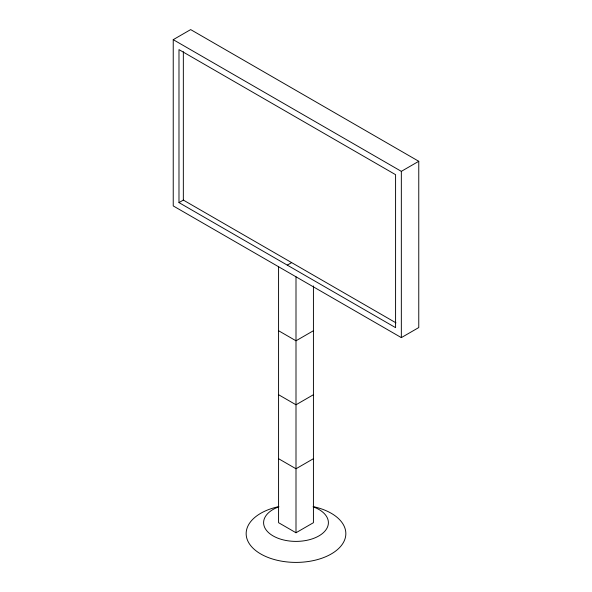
<?xml version="1.0" encoding="UTF-8"?>
<svg xmlns="http://www.w3.org/2000/svg" width="592" height="592" viewBox="0 0 592 592"><rect width="100%" height="100%" fill="white"/><g stroke="black" fill="none" stroke-linecap="round" stroke-linejoin="round"><path stroke-width="0.89" d="M173.234 39.664L190.661 29.6L418.766 161.29L418.766 327.554L401.339 337.618L173.234 205.92L173.234 39.664L401.339 171.354L418.766 161.29M178.984 202.605L395.582 327.65L395.582 174.677L178.984 49.624L178.984 202.605L183.342 200.089L395.959 322.84M287.283 265.127L291.641 262.611M313.427 330.728L296 340.792L278.573 330.728M313.427 394.716L296 404.78L278.573 394.716M313.427 458.704L296 468.768L278.573 458.704M278.573 266.74L278.573 522.692L296 532.756L313.427 522.692L313.427 285.936M401.339 171.354L401.339 337.618M296 276.804L296 532.756M183.342 51.719L183.342 200.089M313.323 506.648A49.832 28.771 0 0 1 335.916 550.856A49.832 28.771 0 0 1 256.084 550.856A49.832 28.771 0 0 1 278.677 506.648M313.101 506.804A32.39 18.7 0 0 1 320.59 534.865A32.39 18.7 0 0 1 271.41 534.865A32.39 18.7 0 0 1 278.899 506.804"/></g></svg>
